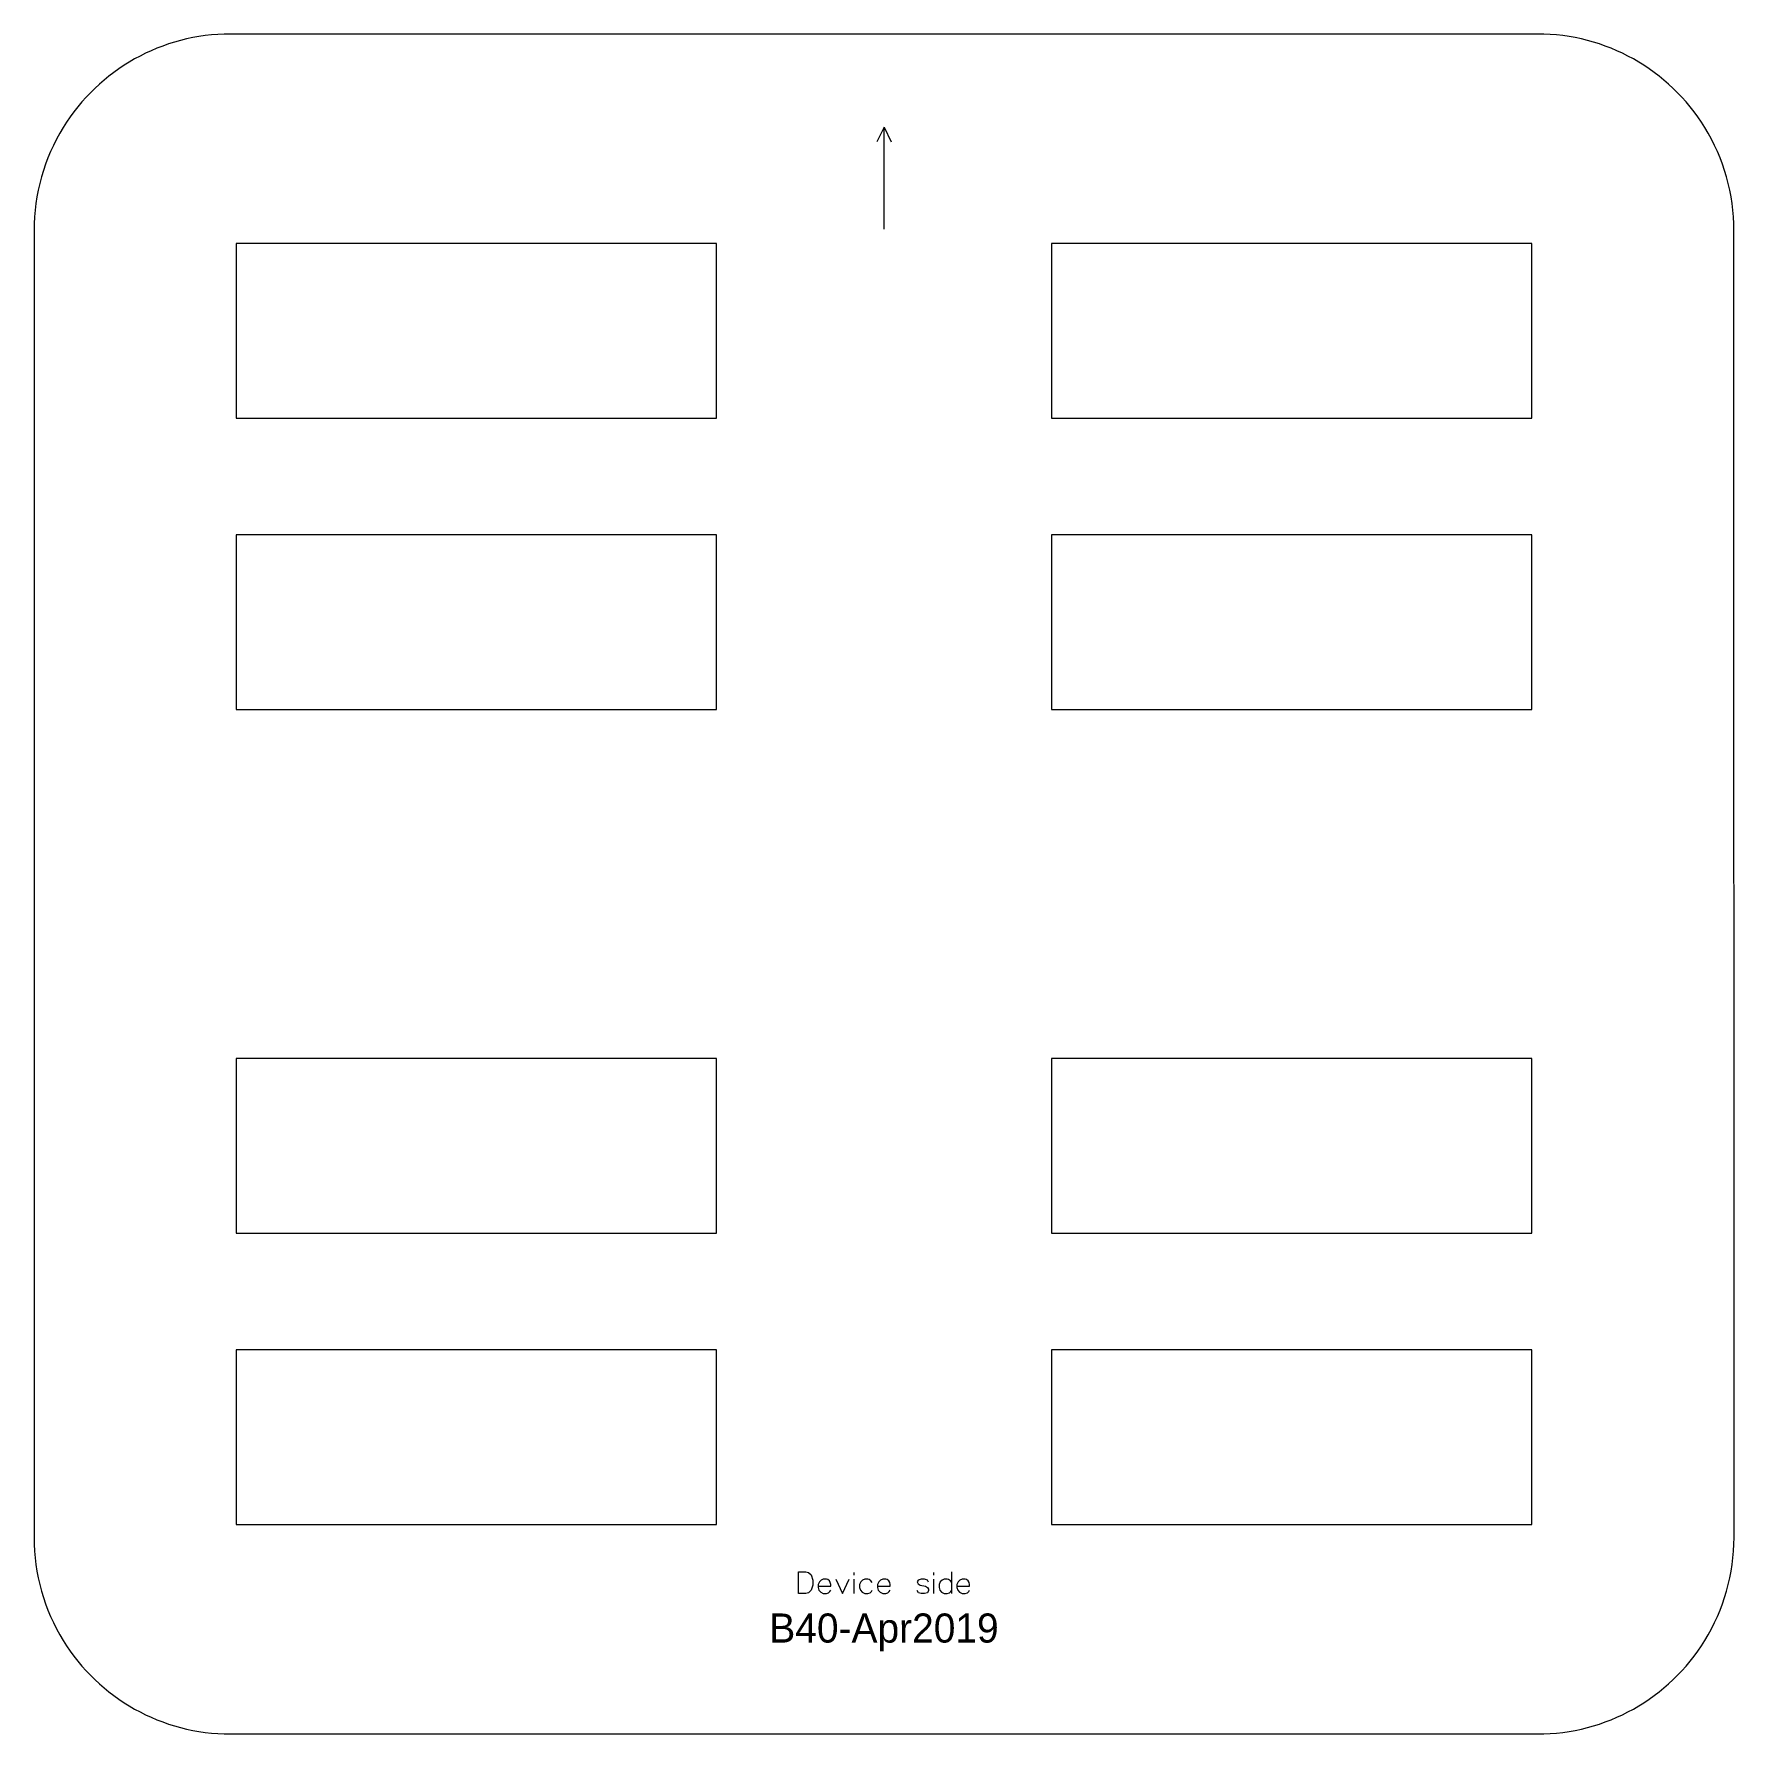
# Model space of a CAD drawing. Extents: x -29.2 to 29.2, y -29.2 to 29.2.
import ezdxf
from ezdxf.enums import TextEntityAlignment as Align

# ---------------------------------------------------------------- set-up
doc = ezdxf.new("R2010")
doc.units = 0
doc.header["$MEASUREMENT"] = 0
doc.layers.add('cut', color=255, linetype='Continuous', lineweight=0)
doc.layers.add('engrave', color=5, linetype='Continuous', lineweight=5)

msp = doc.modelspace()

# ---------------------------------------------------------------- linework, layer by layer
at = {"layer": 'cut', "linetype": 'Continuous'}
msp.add_lwpolyline([(-29.2, -22.45, 0.13885), (-28.198, -25.989, 0.260388), (-22.45, -29.2), (22.45, -29.2, 0.260388), (28.198, -25.989, 0.13885), (29.2, -22.45), (29.2, 22.45, 0.13885), (28.198, 25.989, 0.260388), (22.45, 29.2), (-22.45, 29.2, 0.260388), (-28.198, 25.989, 0.13885), (-29.2, 22.45)], format="xyb", close=True, dxfattribs=at)
for points in [[(-22.25, 16), (-5.75, 16), (-5.75, 22), (-22.25, 22)], [(5.75, 16), (22.25, 16), (22.25, 22), (5.75, 22)], [(-5.75, 12), (-22.25, 12), (-22.25, 6), (-5.75, 6)], [(22.25, 12), (5.75, 12), (5.75, 6), (22.25, 6)], [(-22.25, -12), (-5.75, -12), (-5.75, -6), (-22.25, -6)], [(5.75, -12), (22.25, -12), (22.25, -6), (5.75, -6)], [(-5.75, -16), (-22.25, -16), (-22.25, -22), (-5.75, -22)], [(22.25, -16), (5.75, -16), (5.75, -22), (22.25, -22)]]:
    msp.add_lwpolyline(points, close=True, dxfattribs=at)
at = {"layer": 'engrave', "linetype": 'Continuous', "lineweight": 5}
for p, q in [((0, 26), (-0.25, 25.5)), ((0, 22.5), (0, 26)), ((0, 26), (0.25, 25.5)), ((-1.02, -23.745), (-1.02, -23.655)), ((-1.02, -24.375), (-1.02, -23.88)), ((1.71, -23.745), (1.71, -23.655)), ((1.71, -24.375), (1.71, -23.88)), ((2.325, -24.375), (2.325, -23.625))]:
    msp.add_line(p, q, dxfattribs=at)
msp.add_lwpolyline([(-2.94, -23.625), (-2.685, -23.625), (-2.595, -23.655), (-2.505, -23.73), (-2.445, -23.91), (-2.445, -24.09), (-2.505, -24.255), (-2.595, -24.345), (-2.685, -24.375), (-2.94, -24.375)], close=True, dxfattribs=at)
for points in [[(-1.875, -23.94), (-1.935, -23.895), (-1.98, -23.88), (-2.085, -23.88), (-2.16, -23.91), (-2.22, -23.97), (-2.265, -24.06), (-2.265, -24.165), (-2.235, -24.255), (-2.175, -24.33), (-2.085, -24.375), (-1.98, -24.375), (-1.905, -24.345), (-1.86, -24.3), (-1.83, -24.255)], [(-2.265, -24.12), (-1.83, -24.12), (-1.83, -24.06), (-1.845, -24), (-1.875, -23.94)], [(-1.65, -23.88), (-1.425, -24.375), (-1.2, -23.88)], [(-0.405, -24), (-0.45, -23.94), (-0.51, -23.895), (-0.555, -23.88), (-0.66, -23.88), (-0.735, -23.91), (-0.795, -23.97), (-0.84, -24.06), (-0.84, -24.165), (-0.81, -24.255), (-0.75, -24.33), (-0.66, -24.375), (-0.555, -24.375), (-0.48, -24.345), (-0.435, -24.3), (-0.405, -24.255)], [(0.165, -23.94), (0.105, -23.895), (0.06, -23.88), (-0.045, -23.88), (-0.12, -23.91), (-0.18, -23.97), (-0.225, -24.06), (-0.225, -24.165), (-0.195, -24.255), (-0.135, -24.33), (-0.045, -24.375), (0.06, -24.375), (0.135, -24.345), (0.18, -24.3), (0.21, -24.255)], [(-0.225, -24.12), (0.21, -24.12), (0.21, -24.06), (0.195, -24), (0.165, -23.94)], [(1.53, -23.985), (1.5, -23.91), (1.395, -23.88), (1.275, -23.88), (1.17, -23.91), (1.14, -23.97), (1.17, -24.045), (1.245, -24.09), (1.425, -24.12), (1.5, -24.165), (1.53, -24.225), (1.53, -24.27), (1.5, -24.345), (1.395, -24.375), (1.275, -24.375), (1.185, -24.345), (1.14, -24.27)], [(2.325, -24), (2.28, -23.94), (2.22, -23.895), (2.175, -23.88), (2.07, -23.88), (1.995, -23.91), (1.935, -23.97), (1.89, -24.06), (1.89, -24.165), (1.92, -24.255), (1.98, -24.33), (2.07, -24.375), (2.175, -24.375), (2.25, -24.345), (2.295, -24.3), (2.325, -24.255)], [(2.895, -23.94), (2.835, -23.895), (2.79, -23.88), (2.685, -23.88), (2.61, -23.91), (2.55, -23.97), (2.505, -24.06), (2.505, -24.165), (2.535, -24.255), (2.595, -24.33), (2.685, -24.375), (2.79, -24.375), (2.865, -24.345), (2.91, -24.3), (2.94, -24.255)], [(2.505, -24.12), (2.94, -24.12), (2.94, -24.06), (2.925, -24), (2.895, -23.94)]]:
    msp.add_lwpolyline(points, dxfattribs=at)

# ---------------------------------------------------------------- texts
at = {"layer": 'engrave', "linetype": 'Continuous'}
msp.add_text('B40-Apr2019', height=1, dxfattribs=at).set_placement((0, -26.06), align=Align.CENTER)

doc.saveas('drawing.dxf')
